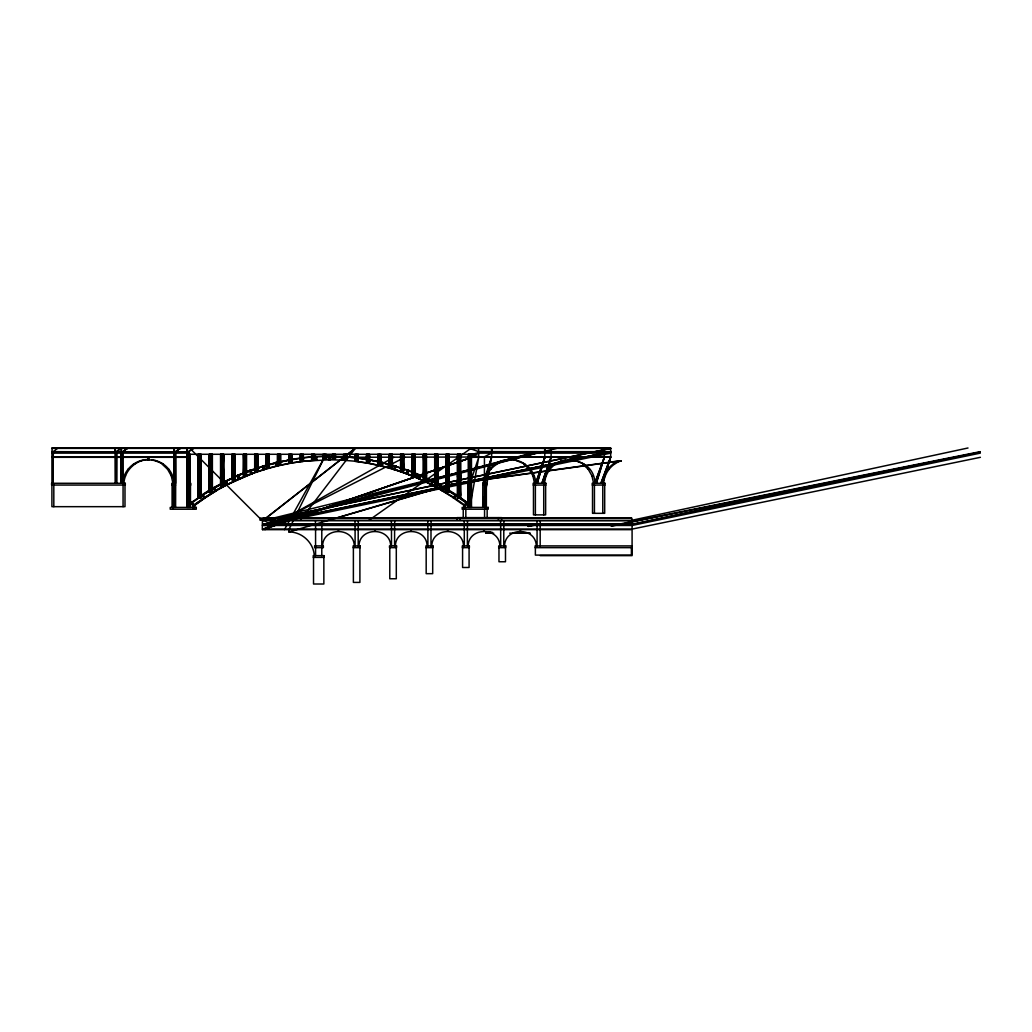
<?xml version="1.0" encoding="UTF-8"?>
<svg xmlns="http://www.w3.org/2000/svg" width="1032" height="1032" viewBox="0 0 1032 1032"><rect width="100%" height="100%" fill="white"/><g stroke="black" fill="none" stroke-linecap="round" stroke-linejoin="round"><path stroke-width="1.5" d="M315.212 456.608L316.579 456.608L316.772 460.13L315.405 460.13L315.212 456.608L328.795 456.221L328.692 459.743L328.537 456.221L343.243 456.608L343.037 460.13L328.434 459.743L328.537 456.221L329.905 456.221L330.008 459.743L302.221 461.304L301.808 457.808L315.457 456.608L315.663 460.13M329.556 459.743L329.905 456.221L316.321 456.608L316.527 460.13M210.296 492.096L210.206 454.299L209.315 476.139L210.335 491.503L209.277 476.307L210.36 454.364M211.276 492.096L211.276 454.364L212.205 476.268L211.328 476.41L212.231 454.299L212.153 492.096M221.609 476.139L220.68 476.41L221.635 454.428M220.848 476.203L221.738 454.364L221.674 486.214M233.116 454.364L232.226 476.203L234.961 476.268L234.019 454.364L234.019 479.828M234.045 476.203L234.935 454.364L234.909 479.828M435.749 476.139L434.859 476.41L435.775 454.428M437.774 476.139C437.529 500.43 436.214 454.97 437.645 454.364L437.658 486.214M447.204 454.364L446.224 476.139L447.101 454.299L447.178 492.096M458.531 476.268L457.615 476.41L458.479 454.299L458.556 498.043M458.505 495.386L457.615 476.126L458.582 454.364M459.524 498.043L459.64 454.299L460.478 495.528L459.485 476.203L460.401 454.364L460.414 498.043M198.854 495.386L197.925 476.268L198.828 476.126L197.95 495.386M199.924 495.528L200.853 476.126L199.976 495.386M458.479 476.126L457.602 495.386L460.375 495.528M457.64 495.528L458.582 476.203M459.511 495.528L460.401 476.203L457.576 476.268L458.505 475.997M246.261 472.23L243.565 472.23L244.339 454.441M414 454.364L414.89 472.23L412.181 472.23L413.071 454.364L413.045 475.313M414 472.23L414.89 454.364L414.916 475.313M342.792 460.13L342.998 456.608L356.633 457.808L356.233 461.304L341.669 460.13L341.876 456.608L343.243 456.608M341.927 460.13L342.134 456.608M255.82 454.364L254.775 467.96L255.665 454.261L255.807 470.927M256.762 468.089L257.69 454.261L256.813 467.96M209.406 492.096L209.406 454.364L210.335 476.203L209.264 491.4L212.36 491.503L211.302 476.307M448.223 454.428L449.152 476.139L448.082 491.297M391.257 464.594L392.134 454.364L392.16 467.277M220.655 476.358L221.583 476.358L220.719 454.299L220.784 486.214M221.583 482.537L220.693 476.049M223.583 475.997L222.68 476.358L223.634 476.139L222.744 454.299L222.654 486.214M223.609 482.537L222.719 476.049M434.911 486.214L434.872 454.299L435.736 476.049L434.846 476.358L435.827 454.364L435.801 486.214M435.762 482.537L434.885 476.049M408.827 470.424L407.459 470.424L406.247 473.727L407.614 473.727L408.827 470.424L382.846 462.568L368.824 459.795L368.205 463.265L354.866 461.304L355.266 457.808L356.633 457.808M355.111 461.304L355.524 457.808L341.876 456.608M221.545 476.049L220.655 482.537M223.609 476.358L222.719 482.847L223.609 476.358L222.654 454.364M435.736 476.049L434.885 482.847L435.827 476.203L434.911 454.364M436.897 475.997L437.774 475.997L436.91 482.847L437.8 476.358L436.897 454.299L436.781 486.214M122.615 483.286C123.234 469.908 135.721 458.737 149.085 459.64L149.085 457.318M123.93 483.286C124.549 470.411 136.16 459.395 149.085 459.64M485.517 483.286C486.124 465.509 503.461 459.408 518.167 457.318M544.573 483.286C545.218 471.766 554.507 461.51 565.962 459.924M602.327 483.286C602.985 472.875 610.828 462.465 621.328 460.762C611.537 463.742 604.249 473.082 603.643 483.286M322.603 545.902C322.939 526.784 353.95 526.784 354.286 545.902M358.994 545.902C359.33 526.784 390.354 526.784 390.689 545.902M395.398 545.902C395.733 526.784 426.745 526.784 427.08 545.902M431.789 545.902C432.124 526.784 463.136 526.784 463.471 545.902M468.193 545.902C468.528 526.784 499.54 526.784 499.875 545.902M504.583 545.902C504.919 526.784 535.931 526.784 536.266 545.902M268.178 454.48L269.107 464.49L268.127 454.364L268.152 467.277M267.082 464.49L266.204 454.248L266.295 467.277M390.264 464.49L389.387 454.248L389.412 467.277M392.289 464.49L391.412 454.248L391.27 467.277M469.895 507.422L478.706 457.318L470.076 483.286L470.024 507.422M381.982 462.568L381.169 465.987L367.96 463.265L368.566 459.795L369.933 459.795L396.069 466.116L395.062 469.483L393.695 469.483L394.701 466.116L396.069 466.116M369.688 459.795L369.069 463.265L382.279 465.987L383.104 462.568L368.566 459.795M369.327 463.265L369.933 459.795L356.388 457.808L355.976 461.304L369.327 463.265L367.96 463.265M209.277 476.307L210.231 476.139M449.178 476.307L446.224 476.307L447.127 476.41L446.288 454.364L446.288 492.096M449.036 492.096L449.036 454.364L448.133 476.203L449.294 491.503L448.249 476.307L449.152 476.139M447.32 491.297L446.263 476.1M254.775 454.454L255.704 467.96M256.8 454.454L257.742 467.96L254.93 468.089M400.713 454.454L401.642 467.96M402.738 454.454L403.667 467.96M380.911 465.987L381.737 462.568L394.959 466.116L393.953 469.483L380.911 465.987L382.279 465.987M382.846 462.568L382.034 465.987L395.062 469.483L419.895 478.706L421.288 475.481L408.569 470.424L407.356 473.727L431.866 484.408L443.476 490.793L445.243 487.762L421.043 475.481L419.637 478.706M491.529 457.318L484.24 483.286C484.782 469.908 497.334 458.75 510.685 459.64M537.324 483.286L544.793 457.318L544.793 452.093M543.503 483.286L551.024 457.318L543.296 483.286C543.774 452.506 594.368 452.493 594.896 483.286L604.391 457.318L604.288 452.093M537.117 483.286L544.806 457.318L535.595 483.286M244.339 472.153L243.449 454.286L243.307 475.313L246.519 475.313L246.519 454.364M246.364 472.153L245.474 454.286L245.397 475.313M412.168 475.313L412.142 454.286L413.071 472.23M413.019 472.153L412.091 454.441M415.045 472.153L414.167 454.286L414.026 475.313M395.824 466.116L394.805 469.483L407.356 473.727M596.38 483.286L604.301 457.318L594.664 483.286M602.559 483.286L610.518 457.318L602.353 483.286M596.173 483.286L604.313 457.318M197.925 476.268L200.801 476.203L199.989 454.299L200.827 476.268L199.95 476.41L200.905 454.428M199.989 476.126L200.827 495.528L198.105 495.528L198.983 476.203L198.08 454.364L198.041 498.043M482.924 483.286L491.606 457.318L482.718 507.422L482.821 483.286L486.665 483.286L486.665 485.053L482.821 485.053M544.883 457.318L535.802 483.286C535.26 469.908 522.721 458.737 509.369 459.64L518.245 457.318M541.981 483.286L551.114 457.318L541.774 483.286M198.854 476.139L197.963 454.299L197.809 498.043L201.008 498.043L201.008 454.364M209.29 454.428L210.18 476.268M211.328 454.428L212.205 476.268L209.431 476.203M232.045 454.428L232.987 476.139M234.07 454.428L235.012 476.139M407.459 470.424L420.179 475.481L418.786 478.706L406.505 473.727L407.705 470.424L394.701 466.116M425.468 454.428L426.41 476.139M446.198 454.428L447.101 476.1L446.056 491.297M601.037 483.286L610.609 457.318L610.725 452.093M600.83 483.286L610.622 457.318M419.921 475.481L418.528 478.706L430.757 484.408L432.331 481.26L419.921 475.481L433.453 481.26L431.866 484.408L430.499 484.408L432.086 481.26L433.453 481.26M288.844 529.661L324.487 457.318L610.828 456.737L470.205 457.318M433.195 481.26L431.608 484.408L454.699 497.875L456.647 494.947L444.998 487.762L443.231 490.793M284.432 529.661L324.487 457.318M432.331 481.26L455.538 494.947L453.59 497.875L442.109 490.793L443.876 487.762L445.243 487.762M444.134 487.762L442.367 490.793L430.499 484.408M455.538 494.947L466.412 502.739L464.387 505.603L453.332 497.875L455.28 494.947L456.647 494.947L467.522 502.739L466.154 502.739L443.876 487.762L432.086 481.26M463.858 507.422L463.858 505.938L466.361 502.39L469.431 502.39M465.238 505.603L467.264 502.739L456.389 494.947L454.454 497.875L465.497 505.603L464.129 505.603M465.29 507.422L465.29 505.938L467.793 502.39M300.248 520.334L355.576 447.991L263.108 520.334M53.367 451.642L57.418 448.378M355.705 447.991L262.709 520.734L556.648 448.378M116.577 451.642L120.899 448.378L116.384 451.642M122.963 451.642L127.323 448.378L122.769 451.642M191.191 502.739L193.203 505.603L215.224 490.793L213.456 487.762L190.933 502.739L192.3 502.739M238.56 478.706L239.927 478.706L238.521 475.481L226.111 481.26L227.698 484.408L251.95 473.727L264.76 469.483L263.74 466.116L237.154 475.481L238.56 478.706L251.099 473.727L249.886 470.424L237.412 475.481L238.805 478.706L214.966 490.793L192.958 505.603L194.326 505.603L205.11 497.875L203.175 494.947L192.042 502.739L194.068 505.603C211.728 492.161 231.478 481.596 252.208 473.727L250.995 470.424L249.628 470.424L225.002 481.26L226.589 484.408L227.956 484.408L226.369 481.26L225.002 481.26M368.875 520.334L471.521 447.991M175.634 451.642L180.394 448.378L175.44 451.642M188.637 451.642L193.487 448.378L188.443 451.642M216.333 490.793L214.966 490.793L213.198 487.762L214.566 487.762L216.333 490.793L205.11 497.875L203.743 497.875L201.808 494.947L213.198 487.762L237.412 475.481M264.953 529.661L393.785 457.318M226.111 481.26L214.321 487.762L216.088 490.793M226.369 481.26L202.917 494.947L204.865 497.875M215.224 490.793L226.834 484.408L225.26 481.26M471.65 456.737L478.629 453.125L610.725 453.125L264.669 525.469M484.447 456.737L491.529 453.125M264.695 529.093L473.546 456.737L262.502 529.661L404.931 457.318M276.46 462.568L277.286 465.987L290.495 463.265L289.876 459.795L263.495 466.116L238.276 475.481L239.669 478.706M263.134 529.093L473.611 456.737M316.772 460.13L302.479 461.304L302.066 457.808L288.509 459.795L289.128 463.265L303.589 461.304L303.176 457.808L275.608 462.568L249.628 470.424L250.84 473.727L252.208 473.727M250.84 473.727L263.65 469.483L262.631 466.116M288.934 529.661L288.934 531.983L451.474 484.072L620.013 460.762M335.103 518.464L452.068 484.214L621.328 460.762M577.675 457.318L568.426 459.64L577.752 457.318M264.76 469.483L263.392 469.483L262.373 466.116L289.876 459.795M263.392 469.483L276.421 465.987L275.608 462.568M277.531 465.987L276.163 465.987L275.351 462.568L276.718 462.568L277.531 465.987L264.502 469.483L263.495 466.116M537.13 451.642L262.812 524.437L537.13 452.093M536.408 453.125L262.399 525.469L632.087 525.469L632.087 529.093L262.296 529.093L262.399 524.437L631.984 524.437L980.297 452.093L611.318 526.204M968.016 447.991L631.674 520.334L260.038 520.244L260.038 518.167L631.713 518.167L631.674 520.734M276.163 465.987L289.386 463.265L288.767 459.795M264.953 520.734L610.557 448.378M265.288 520.734L610.931 448.378L603.023 447.991M264.889 523.985L610.531 451.642M265.405 523.985L611.034 451.642M264.889 524.437L610.531 452.093M265.405 524.437L611.15 451.642L478.1 451.642L611.15 452.093M980.323 453.125L632.01 525.469L631.984 524.437M632.087 529.093L980.4 457.318M611.318 525.74L980.297 451.642L631.571 524.437M186.973 454.286L471.469 454.286L478.642 453.125L478.616 452.093M493.722 533.17L485.75 533.17L490.458 531.97M528.139 525.985L540.691 523.985L528.139 526.436M485.75 533.17L492.032 532.164M289.128 463.265L303.331 461.304L302.931 457.808L316.579 456.608M469.96 448.507L478.616 448.378L478.538 451.642L470.012 448.507M51.871 447.991L603.978 447.991L596.019 447.991M51.974 448.378L611.034 448.378L601.205 447.991M51.974 451.642L189.101 452.093L51.974 452.093M188.637 453.125L51.922 453.125L51.935 483.286M51.91 456.737L188.753 456.737M51.91 457.318L188.753 457.318M301.808 457.808L303.176 457.808M328.434 459.743L330.008 459.743M341.669 460.13L343.037 460.13M140.3 460.762L141.616 460.762M151.549 459.924C163.52 460.736 173.634 471.276 174.24 483.286M501.9 460.762L503.216 460.762M513.136 459.924L518.154 460.762M560.957 460.762L562.272 460.762M568.426 459.64L577.211 460.762M302.221 461.304L303.589 461.304M354.866 461.304L356.233 461.304M133.502 464.065L134.818 464.065M155.239 460.762L163.353 464.065M495.102 464.065L496.418 464.065M516.826 460.762L524.953 464.065M554.158 464.065L555.474 464.065M575.895 460.762L584.009 464.065M613.214 464.065L614.53 464.065M266.308 464.594L269.017 464.594M392.134 464.594L389.374 464.723L390.225 454.248L390.302 467.277M262.373 466.116L263.74 466.116M400.803 468.089L403.512 468.089L402.635 454.364L402.648 470.927M127.981 469.25L129.297 469.25M162.037 464.065L167.558 469.25L168.874 469.25M489.581 469.25L490.897 469.25M523.637 464.065L529.145 469.25L530.474 469.25M548.637 469.25L549.953 469.25M582.693 464.065L588.214 469.25L589.53 469.25M607.693 469.25L609.009 469.25M198.041 472.721L198.041 479.945M198.918 472.721L198.918 479.945M199.898 472.721L199.898 479.945M200.788 472.721L200.788 479.945M209.406 472.721L209.406 479.945M210.296 472.721L210.296 479.945M212.024 472.721L212.153 479.945M220.784 472.721L220.784 479.945M221.674 472.721L221.674 479.945M222.654 472.721L222.654 479.945M223.338 472.721L223.531 479.945M232.161 472.721L232.161 476.732M233.051 472.721L233.051 476.732M234.019 472.721L234.019 476.732M423.546 472.721L423.546 476.732M424.217 472.721L424.423 476.732M425.403 472.721L425.403 476.732M426.293 472.721L426.293 476.732M434.911 472.721L434.911 479.945M435.659 472.721L435.801 479.945M436.781 472.721L436.781 479.945M437.658 472.721L437.658 479.945M446.288 472.721L446.288 479.945M446.972 472.721L447.178 479.945M448.159 472.721L448.159 479.945M449.036 472.721L449.036 479.945M458.556 472.721L458.556 479.945M459.524 472.721L459.524 479.945M460.414 472.721L460.414 479.945M124.24 475.855L125.556 475.855M167.558 469.25L171.299 475.855L172.615 475.855M485.84 475.855L487.156 475.855M529.145 469.25L532.899 475.855L534.215 475.855M544.896 475.855L546.212 475.855M588.214 469.25L591.955 475.855L593.271 475.855M603.952 475.855L605.268 475.855M197.925 475.997L198.815 475.997M199.95 475.997L200.84 475.997M209.303 475.997L210.18 475.997M211.328 475.997L212.218 475.997M446.237 475.997L447.127 475.997M448.262 475.997L449.152 475.997M459.64 475.997L460.53 475.997M220.745 476.268L223.518 476.203M423.559 476.203L426.242 476.203L425.365 454.364L425.403 479.828M434.936 476.203L437.645 476.203L436.742 454.364M419.895 478.706L406.247 473.727M223.518 482.692L220.809 482.692L221.699 476.203L220.835 454.364M434.936 482.692L437.645 482.692M186.934 483.286L190.765 483.286L190.765 485.053L186.934 485.053M471.521 483.286L467.69 483.286L467.69 485.053L471.521 485.053M175.634 485.053L171.789 485.053L171.789 483.286L175.634 483.286L175.44 452.093M442.109 490.793L443.476 490.793M446.147 491.4L449.191 491.4M201.808 494.947L203.175 494.947M453.332 497.875L454.699 497.875M189.011 502.39L192.094 502.39L194.596 505.938L194.596 507.422M190.662 502.39L193.165 505.938L194.596 505.938M463.858 505.938L465.29 505.938M631.674 518.232L263.134 518.232L263.134 520.244M262.502 529.661L632.087 529.661L632.087 555.642L540.175 555.642M485.75 532.718L492.135 532.718M512.852 532.718L528.797 532.718M509.666 533.17L530.396 533.17M594.2 447.991L603.978 448.378M542.135 447.991L551.527 447.991M535.131 447.991L544.483 448.378M483.079 447.991L492.032 448.378L484.911 447.991M469.457 447.991L478.216 447.991M543.967 447.991L551.436 448.378M536.962 447.991L544.47 447.991M484.718 447.991L491.942 448.378M471.289 447.991L478.216 448.378M288.934 531.983C301.886 531.738 313.638 542.703 314.283 555.642M175.182 447.991L180.084 448.378L175.363 447.991M188.985 447.991L193.81 447.991M123.118 447.991L127.646 448.378L123.311 447.991M116.113 447.991L120.589 448.378L116.306 447.991M53.728 447.991L57.727 448.378M355.266 457.808L368.824 459.795M156.554 460.762L147.769 459.64L147.769 457.318M393.695 469.483L406.505 473.727M189.565 447.991L261.896 520.334M202.053 494.947L204.001 497.875M460.556 454.428L459.627 476.139M448.249 476.139L449.126 454.299L449.268 492.096L446.069 492.096L446.069 454.364M437.8 454.428L436.871 476.139M425.494 476.139L426.384 454.299L426.513 479.828L423.313 479.828L423.313 454.364M423.468 476.139L424.358 454.299L424.423 479.828M250.737 470.424L251.95 473.727M234.096 476.139L234.986 454.299L235.141 479.828L231.929 479.828L231.929 454.364M232.071 476.139L232.961 454.299L233.051 479.828M223.66 454.428L222.719 476.139L223.557 454.364L223.531 486.214M198.879 454.428L197.938 476.139L198.97 495.528M459.627 495.386L460.556 476.268L459.485 454.364M591.955 475.855L593.581 483.286M532.899 475.855L534.524 483.286M415.045 454.441L414.116 472.153M413.019 454.441L412.129 472.308M246.364 454.441L245.423 472.153M171.299 475.855L172.925 483.286M402.738 467.96L403.628 454.261L403.538 470.927M400.713 467.96L401.603 454.261L401.68 470.927M210.206 476.307L209.109 491.297M289.631 459.795L290.237 463.265M391.36 464.49L392.25 454.248L392.392 467.277L389.18 467.277L389.18 454.364M269.107 454.48L268.178 464.49M267.082 454.48L266.153 464.49M220.809 476.203L221.699 482.692M266.308 454.364L267.198 464.594M401.693 468.089L400.803 454.364L400.79 470.927M257.69 468.154L256.762 454.364L256.775 470.927M255.82 468.089L254.93 454.364L254.917 470.927M458.453 476.268L457.615 454.299L457.666 498.043M449.113 476.268L448.107 454.364L448.159 492.096M233.09 476.203L232.2 454.364L232.161 479.828M328.795 456.221L328.898 459.743M631.403 547.657L631.403 555.1L535.376 555.1L535.376 547.657M610.622 448.378L610.725 451.642M604.688 485.053L604.688 513.33L592.523 513.33L592.523 485.053M604.288 448.378L604.288 451.642M604.288 448.378L604.197 451.642M604.21 452.093L604.197 453.125M603.023 483.286L603.023 485.053M602.778 485.053L602.778 513.33M594.432 485.053L594.432 513.33M594.2 483.286L594.2 485.053M551.217 453.125L551.23 452.093L551.024 456.737M545.631 485.053L545.631 514.878L533.467 514.878L533.467 485.053M544.793 448.378L544.78 451.642L544.702 448.378M544.69 452.093L544.702 453.125M543.967 483.286L543.967 485.053M543.722 485.053L543.722 514.878M540.278 520.734L540.278 523.985M540.278 524.437L540.278 525.469M540.175 525.469L540.175 545.902M537.079 525.469L537.079 529.093M537.079 529.661L537.079 545.902M536.975 520.734L536.975 523.985M536.975 524.437L536.975 525.469M535.376 485.053L535.376 514.878M535.131 483.286L535.131 485.053M520.425 529.661L520.425 531.119M505.487 547.657L505.487 561.756L498.972 561.756L498.972 547.657M503.887 520.734L503.887 523.985M503.887 524.437L503.887 525.469M503.784 525.469L503.784 529.093M503.784 529.661L503.784 545.902M501.578 520.334L501.578 517.625L457.112 517.625L457.112 520.334M500.675 525.469L500.675 529.093M500.675 529.661L500.675 545.902M500.572 520.734L500.572 523.985M500.572 524.437L500.572 525.469M498.443 517.625L498.443 520.334M491.632 453.125L491.722 452.093L491.619 456.737M487.156 509.215L487.156 517.625M486.356 485.053L486.356 507.422M485.401 507.422L485.401 509.215M485.143 483.286L485.143 485.053M484.885 485.053L484.885 507.422M484.563 509.215L484.563 517.625M484.447 457.318L484.318 507.422M484.034 529.661L484.034 531.119M471.469 454.286L471.495 507.422M471.173 454.286L471.173 456.737M471.134 457.318L471.082 507.422M470.411 454.286L470.411 456.737M470.386 457.318L470.437 507.422M469.702 454.286L469.702 483.286M469.392 454.286L469.392 483.286M469.457 485.053L469.431 507.422M469.212 483.286L469.212 485.053M469.083 547.657L469.083 567.497L462.581 567.497L462.581 547.657M469.044 485.053L469.044 507.422M468.631 454.286L468.747 485.053M468.322 454.286L468.322 483.286M468.386 485.053L468.386 507.422M468.141 483.286L467.999 507.422M467.483 520.734L467.483 523.985M467.483 524.437L467.38 529.093M467.38 529.661L467.38 545.902M465.832 509.215L465.832 517.625M464.993 507.422L464.993 509.215M464.181 520.734L464.181 523.985M464.181 524.437L464.284 529.093M464.284 529.661L464.284 545.902M463.239 509.215L463.239 517.625M460.646 454.364L460.646 498.043L457.434 498.043L457.434 454.364M460.246 517.625L460.246 520.334M459.305 454.364L459.305 498.043M458.788 454.364L458.788 498.043M447.927 454.364L447.927 492.096M447.63 529.661L447.63 531.119M447.411 454.364L447.411 492.096M437.89 454.364L437.89 486.214L434.691 486.214L434.691 454.364M436.549 454.364L436.549 486.214M436.033 454.364L436.033 486.214M432.692 547.657L432.692 573.663L426.177 573.663L426.177 547.657M431.092 520.734L431.092 523.985M431.092 524.437L430.989 529.093M430.989 529.661L430.989 545.902M427.777 520.734L427.777 523.985M427.777 524.437L427.893 529.093M427.893 529.661L427.893 545.902M426.293 454.364L426.293 479.828M425.171 454.364L425.171 479.828M424.655 454.364L424.655 479.828M423.546 454.364L423.546 479.828M415.135 454.364L415.135 475.313L411.936 475.313L411.936 454.364M413.793 454.364L413.793 475.313M413.277 454.364L413.277 475.313M411.239 529.661L411.239 531.119M403.77 454.364L403.77 470.927L400.558 470.927L400.558 454.364M402.416 454.364L402.416 470.927M401.9 454.364L401.9 470.927M396.301 547.657L396.301 578.759L389.786 578.759L389.786 547.657M394.688 520.734L394.688 523.985M394.688 524.437L394.688 525.469M394.585 525.469L394.585 529.093M394.585 529.661L394.585 545.902M391.489 525.469L391.489 529.093M391.489 529.661L391.489 545.902M391.386 520.734L391.386 523.985M391.386 524.437L391.386 525.469M391.051 454.364L391.051 467.277M390.522 454.364L390.522 467.277M381.014 454.364L381.014 464.361L377.802 464.361L377.802 454.364M380.782 454.364L380.782 464.361M379.892 454.364L379.892 464.361M379.673 454.364L379.673 464.361M379.157 454.364L379.157 464.361M378.925 454.364L378.925 464.361M378.035 454.364L378.035 464.361M374.835 529.661L374.835 531.119M369.637 454.364L369.637 461.523L366.437 461.523L366.437 454.364M369.404 454.364L369.404 461.523M368.527 454.364L368.527 461.523M368.295 454.364L368.295 461.523M367.779 454.364L367.779 461.523M367.547 454.364L367.547 461.523M366.657 454.364L366.657 461.523M359.897 547.657L359.897 582.409L353.383 582.409L353.383 547.657M358.259 454.364L358.259 460.543L355.06 460.543L355.06 454.364M358.298 520.734L358.298 523.985M358.298 524.437L358.194 529.093M358.194 529.661L358.194 545.902M358.027 454.364L358.027 460.543M357.149 454.364L357.149 460.543M356.917 454.364L356.917 460.543M356.401 454.364L356.401 460.543M356.169 454.364L356.169 460.543M355.279 454.364L355.279 460.543M354.995 520.734L354.995 523.985M354.995 524.437L355.098 529.093M355.098 529.661L355.098 545.902M346.881 454.364L346.881 459.692L343.682 459.692L343.682 454.364M346.662 454.364L346.662 459.692M345.772 454.364L345.772 459.692M345.539 454.364L345.539 459.692M345.023 454.364L345.023 459.692M344.791 454.364L344.791 459.692M343.914 454.364L343.914 459.692M338.444 529.661L338.444 531.119M335.503 454.364L335.503 458.75L332.304 458.75L332.304 454.364M335.284 454.364L335.284 458.75M334.394 454.364L334.394 458.75M334.162 454.364L334.162 458.75M333.646 454.364L333.646 458.75M333.413 454.364L333.413 458.75M332.536 454.364L332.536 458.75M326.151 454.364L326.151 458.75L322.939 458.75L322.939 454.364M325.918 454.364L325.918 458.75M325.028 454.364L325.028 458.75M324.809 454.364L324.809 458.75M324.28 454.364L324.28 458.75M324.061 454.364L324.061 458.75M323.855 557.396L323.855 584.009L313.522 584.009L313.522 557.396M323.171 454.364L323.171 458.75M321.907 520.734L321.907 523.985M321.907 524.437L321.791 529.093M321.791 529.661L321.791 555.642M315.573 525.469L315.573 529.093M315.573 529.661L315.573 555.642M315.47 520.734L315.47 523.985M315.47 524.437L315.47 525.469M314.773 454.364L314.773 459.692L311.561 459.692L311.561 454.364M314.541 454.364L314.541 459.692M313.651 454.364L313.651 459.692M313.431 454.364L313.431 459.692M312.902 454.364L312.902 459.692M312.683 454.364L312.683 459.692M311.793 454.364L311.793 459.692M303.395 454.364L303.395 460.543L300.196 460.543L300.196 454.364M303.163 454.364L303.163 460.543M302.286 454.364L302.286 460.543M302.054 454.364L302.054 460.543M301.538 454.364L301.538 460.543M301.305 454.364L301.305 460.543M300.415 454.364L300.415 460.543M292.017 454.364L292.017 461.523L288.818 461.523L288.818 454.364M291.785 454.364L291.785 461.523M290.908 454.364L290.908 461.523M290.676 454.364L290.676 461.523M290.16 454.364L290.16 461.523M289.928 454.364L289.928 461.523M289.037 454.364L289.037 461.523M280.639 454.364L280.639 464.361L277.44 464.361L277.44 454.364M280.42 454.364L280.42 464.361M279.53 454.364L279.53 464.361M279.298 454.364L279.298 464.361M278.782 454.364L278.782 464.361M278.55 454.364L278.55 464.361M277.673 454.364L277.673 464.361M269.262 454.364L269.262 467.277L266.062 467.277L266.062 454.364M269.042 454.364L269.042 467.277M267.92 454.364L267.92 467.277M267.404 454.364L267.404 467.277M267.172 454.364L267.172 467.277M257.897 454.364L257.897 470.927L254.685 470.927L254.685 454.364M257.665 454.364L257.665 470.927M256.542 454.364L256.542 470.927M256.026 454.364L256.026 470.927M246.287 454.364L246.287 475.313M245.177 454.364L245.177 475.313M244.649 454.364L244.649 475.313M244.429 454.364L244.429 475.313M243.539 454.364L243.539 475.313M233.8 454.364L233.8 479.828M233.284 454.364L233.284 479.828M223.763 454.364L223.763 486.214L220.564 486.214L220.564 454.364M222.422 454.364L222.422 486.214M221.906 454.364L221.906 486.214M212.386 454.364L212.386 492.096L209.186 492.096L209.186 454.364M211.044 454.364L211.044 492.096M210.528 454.364L210.528 492.096M200.788 454.364L200.788 498.043M199.898 454.364L199.898 498.043M199.666 454.364L199.666 498.043M199.15 454.364L199.15 498.043M198.918 454.364L198.918 498.043M193.461 507.422L193.461 509.215M193.165 505.938L193.165 507.422M190.469 485.053L190.443 507.422M190.314 483.286L190.314 485.053M190.12 454.286L190.12 483.286M190.056 485.053L190.056 507.422M189.824 454.286L189.824 483.286M189.707 483.286L189.707 485.053M189.398 485.053L189.398 507.422M189.243 483.286L189.243 485.053M189.062 454.286L189.062 483.286M188.998 485.053L189.011 507.422M188.753 454.286L188.753 483.286M188.637 452.093L188.559 507.422L188.379 457.318M188.443 452.093L188.353 456.737M188.25 456.737L188.018 507.422M188.043 454.286L188.043 456.737M187.282 454.286L187.282 456.737M187.308 457.318L187.36 507.422M187.166 447.991L187.102 451.642M187.102 452.093L187.011 483.286M186.895 448.378L186.895 451.642M186.895 452.093L186.805 456.737M186.831 457.318L186.947 507.422M175.634 452.093L175.724 456.737M175.737 457.318L175.608 507.422M174.098 448.378L174.098 451.642M174.098 452.093L174.215 456.737M174.215 457.318L174.124 507.422M173.892 448.378L173.892 451.642M173.892 452.093L174.008 507.422M173.57 485.053L173.57 507.422M173.311 483.286L173.311 485.053M173.054 507.422L173.054 509.215M172.086 485.053L172.086 507.422M124.988 485.053L124.988 506.673L51.91 506.673L51.91 485.053M123.311 483.286L123.311 485.053M122.963 452.093L122.963 453.125M123.066 485.053L123.066 506.673M122.769 452.093L122.847 483.286M122.653 453.125L122.653 456.737M122.653 457.318L122.653 483.286M121.492 447.991L121.415 453.125M121.221 448.378L121.221 451.642M121.221 452.093L121.325 483.286M121.131 453.125L121.131 456.737M121.131 457.318L121.131 483.286M116.668 453.125L116.668 456.737M116.668 457.318L116.668 483.286M116.577 452.093L116.474 483.286M116.384 452.093L116.384 453.125M115.042 448.378L115.042 451.642M115.042 452.093L115.158 483.286M114.836 448.378L114.836 451.642M114.836 452.093L114.836 453.125M53.819 485.053L53.819 506.673M53.574 483.286L53.574 485.053M53.367 452.093L53.251 456.737M53.251 457.318L53.251 483.286M52.026 448.378L52.026 451.642M52.026 452.093L52.026 453.125M212.141 476.203L211.186 491.503L212.192 476.1M423.494 454.299L424.333 476.268L423.494 454.299M478.719 453.125L470.115 454.286L478.719 456.737L478.732 453.125M125.298 483.286L51.6 483.286L51.6 485.053L125.298 485.053L125.298 483.286M545.941 483.286L533.157 483.286L533.157 485.053L545.941 485.053L545.941 483.286M604.997 483.286L592.213 483.286L592.213 485.053L604.997 485.053L604.997 483.286M196.274 507.422L170.228 507.422L170.228 509.215L196.274 509.215L196.274 507.422M488.226 507.422L462.168 507.422L462.168 509.215L488.226 509.215L488.226 507.422M631.984 520.734L262.399 520.734L262.399 523.985L631.984 523.985L631.984 520.734M323.364 545.902L314.631 545.902L314.631 547.657L323.364 547.657L323.364 545.902M360.181 545.902L353.112 545.902L353.112 547.657L360.181 547.657L360.181 545.902M396.572 545.902L389.503 545.902L389.503 547.657L396.572 547.657L396.572 545.902M432.976 545.902L425.906 545.902L425.906 547.657L432.976 547.657L432.976 545.902M469.367 545.902L462.297 545.902L462.297 547.657L469.367 547.657L469.367 545.902M505.757 545.902L498.701 545.902L498.701 547.657L505.757 547.657L505.757 545.902M631.674 545.902L535.092 545.902L535.092 547.657L631.674 547.657L631.674 545.902M324.125 555.642L313.238 555.642L313.238 557.396L324.125 557.396L324.125 555.642M551.217 451.642L551.23 448.378L551.127 451.642M491.632 451.642L491.722 448.378L491.632 451.642"/></g></svg>
